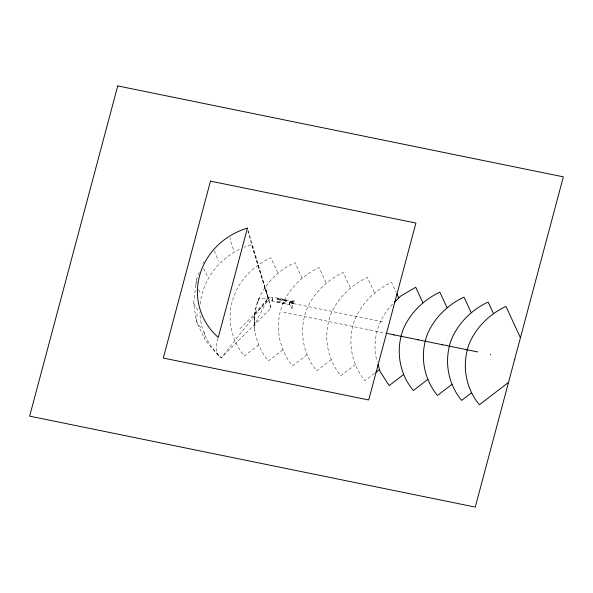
<?xml version="1.0" encoding="UTF-8"?>
<svg xmlns="http://www.w3.org/2000/svg" width="593" height="593" viewBox="0 0 593 593"><rect width="100%" height="100%" fill="white"/><g stroke="black" fill="none" stroke-linecap="round" stroke-linejoin="round"><path stroke-width="0.44" stroke-dasharray="2.96 2.22" d="M214.903 250.683L214.888 252.455L218.528 261.016M291.6 308.049L292.297 308.152M302.141 278.221L294.906 262.603C271.053 273.291 252.751 297.812 254.53 324.616L268.281 298.257L270.749 297.204M266.205 289.577L271.016 308.16L221.426 357.683L220.018 357.431L208.247 343.844L204.244 338.21L204.652 329.96M277.613 299.732L277.902 298.138L286.308 299.858L286.249 300.896L286.019 301.452L277.613 299.732L277.902 298.138M286.019 301.452L286.308 299.858M197.135 313.86L196.468 321.539L204.244 338.21M195.905 285.003L196.594 278.569L200.1 270.178M200.731 327.736L196.468 321.539L193.622 303.386L196.594 278.569M292.193 303.245L294.41 300.829L292.193 303.245L289.784 302.556M291.326 301.237C284.848 307.293 292.638 299.554 294.38 300.814M292.542 301.17L293.935 300.725M285.648 303.016L277.035 301.155L276.842 302.037L285.463 303.898L285.448 302.875L285.463 303.898M277.05 302.185L277.035 301.155M292.305 308.123L292.193 303.112L289.769 302.593L291.415 308.004M293.461 303.371L293.55 303.438M321.302 320.279L321.421 319.842M345.46 325.209L345.578 324.771M369.617 330.145L369.736 329.701M282.898 349.796L268.384 360.952C253.96 343.732 250.313 319.271 258.8 298.509L268.281 298.257L269.548 299.821L272.083 301.022L288.168 304.291L293.453 303.698M218.024 338.306L216.423 343.547L216.43 352.272L220.018 357.431M257.903 301.718L259.2 297.775M202.902 263.47L203.599 261.787M294.41 301.096L293.898 300.873M292.764 301.17L291.645 301.125M248.237 230.773L268.281 298.257L221.426 357.683A71.464 66.49 -14.5 0 1 199.878 312.37M289.347 304.305L290.081 301.541L289.428 300.651L272.906 297.212L270.682 297.212M254.864 312.985L268.281 298.257L251.602 244.553L247.978 231.077M239.883 328.759L268.696 299.984M392.559 304.12C377.926 318.708 371.136 341.902 377.215 361.849M258.763 344.874L244.249 356.022C230.825 339.722 226.089 316.692 233.775 296.796C239.728 279.11 254.204 265.605 270.771 257.673L278.006 273.291M307.055 354.725L292.542 365.881C278.11 348.662 274.492 324.208 282.928 303.438C290.229 287.464 303.216 274.944 319.064 267.532L326.298 283.15M331.213 359.654L316.699 370.81C302.267 353.591 298.657 329.137 307.092 308.367C314.386 292.393 327.373 279.874 343.221 272.461L350.456 288.079M355.37 364.584L340.864 375.74C326.424 358.52 322.814 334.067 331.25 313.297C338.544 297.323 351.53 284.81 367.378 277.391L374.613 293.009M374.45 373.42L365.021 380.669C350.582 363.45 346.972 338.996 355.407 318.226C362.708 302.26 375.695 289.74 391.543 282.32L396.109 292.186M292.571 301.022L289.769 302.593L292.201 303.201L292.853 301.118M292.156 308.271L291.712 308.182M277.672 298.694L286.078 300.414M277.843 299.176L286.249 300.896M293.513 303.579L382.945 321.829M283.632 312.326L385.124 333.036M293.572 303.105L289.925 300.925L289.265 304.313M193.622 303.386L197.98 310.213M198.47 289.473L200.182 292.453M203.562 268.436L207.194 275.671M233.412 249.483L230.306 240.521L230.062 238.06M264.901 288.124L268.281 298.257M271.016 308.16L251.602 244.553A71.464 66.49 -14.5 0 0 244.064 247.244M254.434 314.69L254.642 331.235M200.175 304.105A71.464 66.49 -14.5 0 1 240.795 248.697M271.994 300.317L272.172 301.007L272.906 297.212L271.994 300.317M289.658 304.15L289.206 304.209A4.655 4.336 -14.5 0 0 289.658 304.15"/><path stroke-width="0.89" d="M393.774 335.075L393.893 334.63M417.939 340.004L418.058 339.559M442.096 344.933L442.215 344.489M466.254 349.863L466.372 349.425M490.411 354.792L490.53 354.355M394.419 302.267L400.527 296.196L415.7 287.249L422.935 302.867M375.903 372.308L379.527 369.521M403.692 374.45L389.178 385.598L380.18 371.663L377.986 364.406M427.85 379.379L413.336 390.528C398.904 373.308 395.286 348.854 403.722 328.085C411.023 312.118 424.01 299.598 439.858 292.186L447.092 307.797M452.007 384.308L437.493 395.464C423.061 378.245 419.451 353.791 427.887 333.014C435.18 317.047 448.167 304.528 464.015 297.115L471.25 312.733M471.643 392.714L461.658 400.394C447.218 383.174 443.608 358.721 452.044 337.951C459.338 321.977 472.325 309.457 488.172 302.045L493.576 313.712M514.568 359.721L514.687 359.284M508.52 382.403L479.426 404.767C464.986 387.548 461.376 363.094 469.812 342.324C477.113 326.358 490.1 313.838 505.948 306.418L520.439 337.714M385.991 333.214L477.773 351.945M396.873 293.831L398.778 297.938M117.74 85.911L29.65 416.153L475.26 507.089L563.35 176.847L117.74 85.911M210.485 181.132L163.297 358.046L368.72 399.964L415.908 223.057L210.485 181.132M247.451 228.105L218.283 337.439A69.062 64.259 -14.5 0 1 247.451 228.105"/></g></svg>
